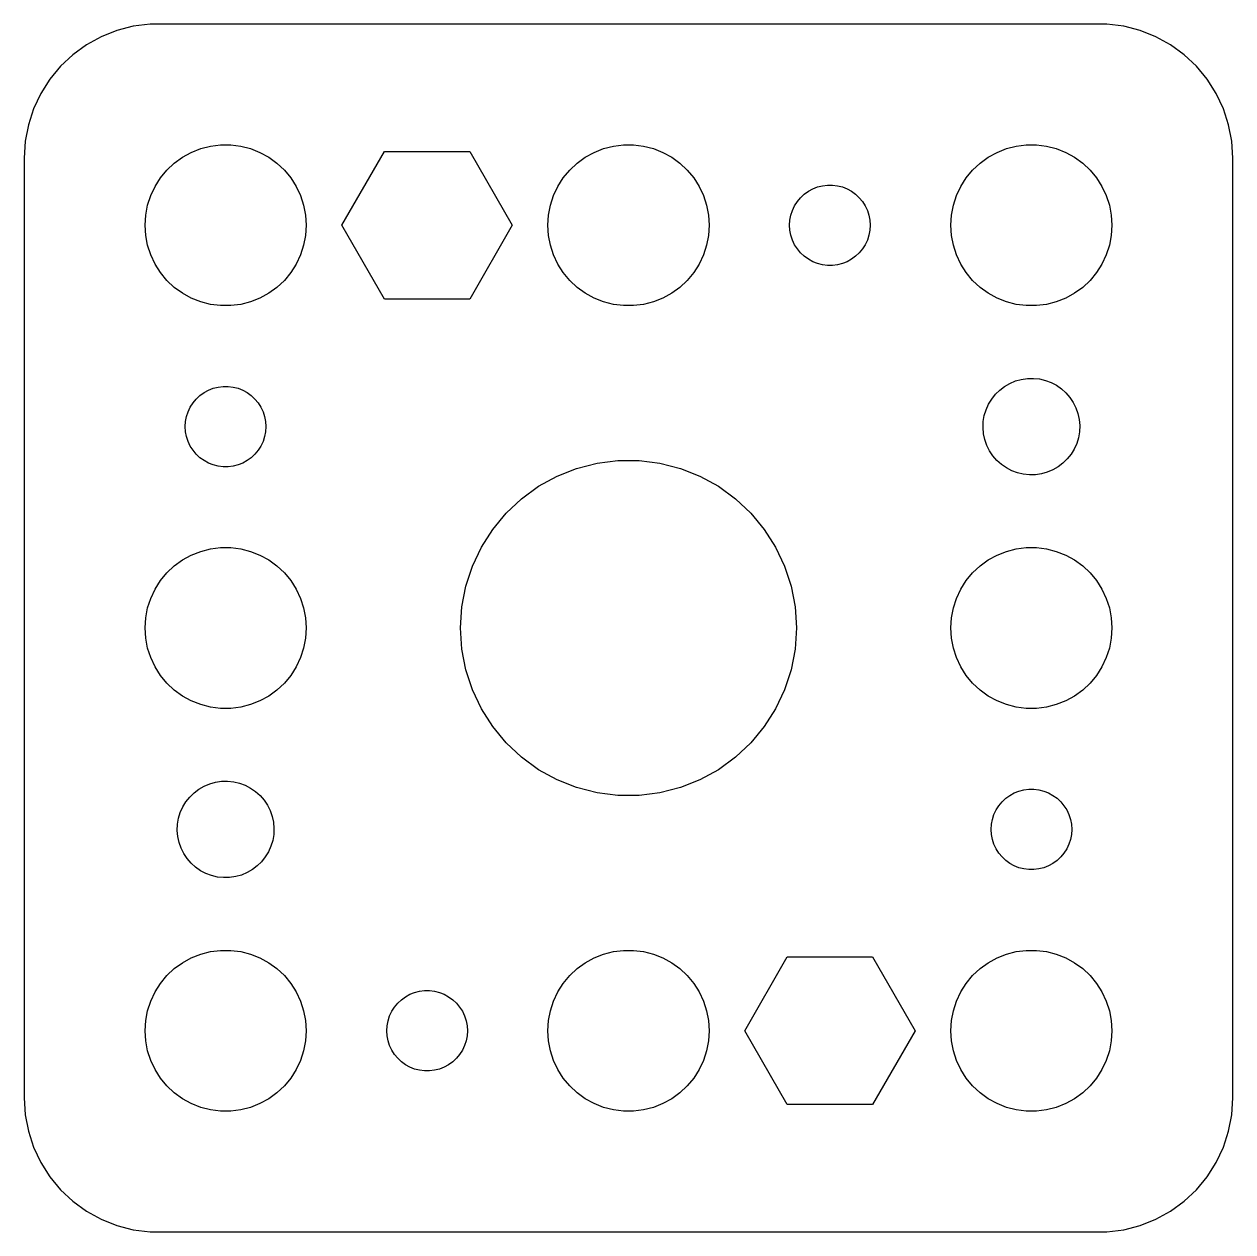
# Model space of a CAD drawing. Header units: metres. Extents: x -22 to 82, y 86 to 184.
# Drawn here: x -22.5 to 22.5, y 139.51 to 184.49 of the extents above; entities that cross this region are included whole.
import ezdxf

# ---------------------------------------------------------------- set-up
doc = ezdxf.new("R2010")
doc.units = ezdxf.units.M

msp = doc.modelspace()

# ---------------------------------------------------------------- linework, layer by layer
for p, q in [((-19.0451, 184.255), (-19.6289, 184.024)), ((-18.4369, 184.411), (-19.0451, 184.255)), ((-17.8139, 184.49), (-18.4369, 184.411)), ((17.8139, 184.49), (-17.8139, 184.49)), ((18.4369, 184.411), (17.8139, 184.49)), ((19.0451, 184.255), (18.4369, 184.411)), ((19.6289, 184.024), (19.0451, 184.255)), ((-20.1791, 183.722), (-20.6871, 183.353)), ((-19.6289, 184.024), (-20.1791, 183.722)), ((20.1791, 183.722), (19.6289, 184.024)), ((20.6871, 183.353), (20.1791, 183.722)), ((-20.6871, 183.353), (-21.1448, 182.923)), ((21.1448, 182.923), (20.6871, 183.353)), ((-21.1448, 182.923), (-21.5451, 182.439)), ((21.5451, 182.439), (21.1448, 182.923)), ((-21.5451, 182.439), (-21.8815, 181.909)), ((21.8815, 181.909), (21.5451, 182.439)), ((-21.8815, 181.909), (-22.1489, 181.341)), ((22.1489, 181.341), (21.8815, 181.909)), ((-22.1489, 181.341), (-22.3429, 180.743)), ((22.3429, 180.743), (22.1489, 181.341)), ((-22.3429, 180.743), (-22.4606, 180.127)), ((22.4606, 180.127), (22.3429, 180.743)), ((-22.4606, 180.127), (-22.5, 179.5)), ((22.5, 179.5), (22.4606, 180.127)), ((-16.6075, 179.533), (-16.2773, 179.714)), ((-16.2773, 179.714), (-15.927, 179.853)), ((-15.927, 179.853), (-15.5621, 179.947)), ((-15.5621, 179.947), (-15.1884, 179.994)), ((-15.1884, 179.994), (-14.8116, 179.994)), ((-14.8116, 179.994), (-14.4379, 179.947)), ((-14.4379, 179.947), (-14.0729, 179.853)), ((-14.0729, 179.853), (-13.7227, 179.714)), ((-13.7227, 179.714), (-13.3925, 179.533)), ((-10.6735, 177), (-9.08675, 179.748)), ((-9.08675, 179.748), (-5.91325, 179.748)), ((-5.91325, 179.748), (-4.32651, 177)), ((-1.60747, 179.533), (-1.27733, 179.714)), ((-1.27733, 179.714), (-0.92705, 179.853)), ((-0.92705, 179.853), (-0.56213, 179.947)), ((-0.56213, 179.947), (-0.18837, 179.994)), ((-0.18837, 179.994), (0.18837, 179.994)), ((0.18837, 179.994), (0.56213, 179.947)), ((0.56213, 179.947), (0.92705, 179.853)), ((0.92705, 179.853), (1.27733, 179.714)), ((1.27733, 179.714), (1.60747, 179.533)), ((13.3925, 179.533), (13.7227, 179.714)), ((13.7227, 179.714), (14.0729, 179.853)), ((14.0729, 179.853), (14.4379, 179.947)), ((14.4379, 179.947), (14.8116, 179.994)), ((14.8116, 179.994), (15.1884, 179.994)), ((15.1884, 179.994), (15.5621, 179.947)), ((15.5621, 179.947), (15.927, 179.853)), ((15.927, 179.853), (16.2773, 179.714)), ((16.2773, 179.714), (16.6075, 179.533)), ((-22.5, 179.5), (-22.5, 144.5)), ((-17.1869, 179.054), (-16.9123, 179.312)), ((-16.9123, 179.312), (-16.6075, 179.533)), ((-13.3925, 179.533), (-13.0877, 179.312)), ((-13.0877, 179.312), (-12.8131, 179.054)), ((-2.1869, 179.054), (-1.91226, 179.312)), ((-1.91226, 179.312), (-1.60747, 179.533)), ((1.60747, 179.533), (1.91226, 179.312)), ((1.91226, 179.312), (2.1869, 179.054)), ((12.8131, 179.054), (13.0877, 179.312)), ((13.0877, 179.312), (13.3925, 179.533)), ((16.6075, 179.533), (16.9123, 179.312)), ((16.9123, 179.312), (17.1869, 179.054)), ((22.5, 144.5), (22.5, 179.5)), ((-17.6289, 178.445), (-17.427, 178.763)), ((-17.427, 178.763), (-17.1869, 179.054)), ((-12.8131, 179.054), (-12.5729, 178.763)), ((-12.5729, 178.763), (-12.3711, 178.445)), ((-2.62891, 178.445), (-2.42705, 178.763)), ((-2.42705, 178.763), (-2.1869, 179.054)), ((2.1869, 179.054), (2.42705, 178.763)), ((2.42705, 178.763), (2.62891, 178.445)), ((12.3711, 178.445), (12.5729, 178.763)), ((12.5729, 178.763), (12.8131, 179.054)), ((17.1869, 179.054), (17.427, 178.763)), ((17.427, 178.763), (17.6289, 178.445)), ((-17.7893, 178.104), (-17.6289, 178.445)), ((-12.3711, 178.445), (-12.2107, 178.104)), ((-2.78932, 178.104), (-2.62891, 178.445)), ((2.62891, 178.445), (2.78932, 178.104)), ((6.54385, 178.156), (6.69626, 178.266)), ((6.69626, 178.266), (6.86133, 178.357)), ((6.86133, 178.357), (7.03647, 178.427)), ((7.03647, 178.427), (7.21892, 178.473)), ((7.21892, 178.473), (7.40581, 178.497)), ((7.40581, 178.497), (7.59418, 178.497)), ((7.59418, 178.497), (7.78107, 178.473)), ((7.78107, 178.473), (7.96352, 178.427)), ((7.96352, 178.427), (8.13866, 178.357)), ((8.13866, 178.357), (8.30373, 178.266)), ((8.30373, 178.266), (8.45613, 178.156)), ((12.2107, 178.104), (12.3711, 178.445)), ((17.6289, 178.445), (17.7893, 178.104)), ((-17.9057, 177.746), (-17.7893, 178.104)), ((-12.2107, 178.104), (-12.0942, 177.746)), ((-2.90575, 177.746), (-2.78932, 178.104)), ((2.78932, 178.104), (2.90575, 177.746)), ((6.18553, 177.723), (6.28647, 177.882)), ((6.28647, 177.882), (6.40654, 178.027)), ((6.40654, 178.027), (6.54385, 178.156)), ((8.45613, 178.156), (8.59344, 178.027)), ((8.59344, 178.027), (8.71352, 177.882)), ((8.71352, 177.882), (8.81445, 177.723)), ((12.0942, 177.746), (12.2107, 178.104)), ((17.7893, 178.104), (17.9057, 177.746)), ((-18, 177), (-17.9763, 177.376)), ((-17.9763, 177.376), (-17.9057, 177.746)), ((-12.0942, 177.746), (-12.0237, 177.376)), ((-12.0237, 177.376), (-12, 177)), ((-3, 177), (-2.97633, 177.376)), ((-2.97633, 177.376), (-2.90575, 177.746)), ((2.90575, 177.746), (2.97633, 177.376)), ((2.97633, 177.376), (3, 177)), ((6.01183, 177.188), (6.04712, 177.373)), ((6.04712, 177.373), (6.10533, 177.552)), ((6.10533, 177.552), (6.18553, 177.723)), ((8.81445, 177.723), (8.89465, 177.552)), ((8.89465, 177.552), (8.95287, 177.373)), ((8.95287, 177.373), (8.98816, 177.188)), ((12, 177), (12.0237, 177.376)), ((12.0237, 177.376), (12.0942, 177.746)), ((17.9057, 177.746), (17.9763, 177.376)), ((17.9763, 177.376), (18, 177)), ((-17.9763, 176.624), (-18, 177)), ((-12, 177), (-12.0237, 176.624)), ((-9.08675, 174.252), (-10.6735, 177)), ((-4.32651, 177), (-5.91325, 174.252)), ((-2.97633, 176.624), (-3, 177)), ((3, 177), (2.97633, 176.624)), ((6, 177), (6.01183, 177.188)), ((6.01183, 176.812), (6, 177)), ((8.98816, 177.188), (9, 177)), ((9, 177), (8.98816, 176.812)), ((12.0237, 176.624), (12, 177)), ((18, 177), (17.9763, 176.624)), ((-17.9057, 176.254), (-17.9763, 176.624)), ((-12.0237, 176.624), (-12.0942, 176.254)), ((-2.90575, 176.254), (-2.97633, 176.624)), ((2.97633, 176.624), (2.90575, 176.254)), ((6.04712, 176.627), (6.01183, 176.812)), ((6.10533, 176.448), (6.04712, 176.627)), ((6.18553, 176.277), (6.10533, 176.448)), ((8.89465, 176.448), (8.81445, 176.277)), ((8.95287, 176.627), (8.89465, 176.448)), ((8.98816, 176.812), (8.95287, 176.627)), ((12.0942, 176.254), (12.0237, 176.624)), ((17.9763, 176.624), (17.9057, 176.254)), ((-17.7893, 175.896), (-17.9057, 176.254)), ((-12.0942, 176.254), (-12.2107, 175.896)), ((-2.78932, 175.896), (-2.90575, 176.254)), ((2.90575, 176.254), (2.78932, 175.896)), ((6.28647, 176.118), (6.18553, 176.277)), ((6.40654, 175.973), (6.28647, 176.118)), ((6.54385, 175.844), (6.40654, 175.973)), ((8.59344, 175.973), (8.45613, 175.844)), ((8.71352, 176.118), (8.59344, 175.973)), ((8.81445, 176.277), (8.71352, 176.118)), ((12.2107, 175.896), (12.0942, 176.254)), ((17.9057, 176.254), (17.7893, 175.896)), ((-17.6289, 175.555), (-17.7893, 175.896)), ((-17.427, 175.237), (-17.6289, 175.555)), ((-12.3711, 175.555), (-12.5729, 175.237)), ((-12.2107, 175.896), (-12.3711, 175.555)), ((-2.62891, 175.555), (-2.78932, 175.896)), ((-2.42705, 175.237), (-2.62891, 175.555)), ((2.62891, 175.555), (2.42705, 175.237)), ((2.78932, 175.896), (2.62891, 175.555)), ((6.69626, 175.734), (6.54385, 175.844)), ((6.86133, 175.643), (6.69626, 175.734)), ((7.03647, 175.573), (6.86133, 175.643)), ((7.21892, 175.527), (7.03647, 175.573)), ((7.40581, 175.503), (7.21892, 175.527)), ((7.59418, 175.503), (7.40581, 175.503)), ((7.78107, 175.527), (7.59418, 175.503)), ((7.96352, 175.573), (7.78107, 175.527)), ((8.13866, 175.643), (7.96352, 175.573)), ((8.30373, 175.734), (8.13866, 175.643)), ((8.45613, 175.844), (8.30373, 175.734)), ((12.3711, 175.555), (12.2107, 175.896)), ((12.5729, 175.237), (12.3711, 175.555)), ((17.6289, 175.555), (17.427, 175.237)), ((17.7893, 175.896), (17.6289, 175.555)), ((-17.1869, 174.946), (-17.427, 175.237)), ((-12.5729, 175.237), (-12.8131, 174.946)), ((-2.1869, 174.946), (-2.42705, 175.237)), ((2.42705, 175.237), (2.1869, 174.946)), ((12.8131, 174.946), (12.5729, 175.237)), ((17.427, 175.237), (17.1869, 174.946)), ((-16.9123, 174.688), (-17.1869, 174.946)), ((-16.6075, 174.467), (-16.9123, 174.688)), ((-13.0877, 174.688), (-13.3925, 174.467)), ((-12.8131, 174.946), (-13.0877, 174.688)), ((-1.91226, 174.688), (-2.1869, 174.946)), ((-1.60747, 174.467), (-1.91226, 174.688)), ((1.91226, 174.688), (1.60747, 174.467)), ((2.1869, 174.946), (1.91226, 174.688)), ((13.0877, 174.688), (12.8131, 174.946)), ((13.3925, 174.467), (13.0877, 174.688)), ((16.9123, 174.688), (16.6075, 174.467)), ((17.1869, 174.946), (16.9123, 174.688)), ((-16.2773, 174.286), (-16.6075, 174.467)), ((-15.927, 174.147), (-16.2773, 174.286)), ((-13.7227, 174.286), (-14.0729, 174.147)), ((-13.3925, 174.467), (-13.7227, 174.286)), ((-5.91325, 174.252), (-9.08675, 174.252)), ((-1.27733, 174.286), (-1.60747, 174.467)), ((-0.92705, 174.147), (-1.27733, 174.286)), ((1.27733, 174.286), (0.92705, 174.147)), ((1.60747, 174.467), (1.27733, 174.286)), ((13.7227, 174.286), (13.3925, 174.467)), ((14.0729, 174.147), (13.7227, 174.286)), ((16.2773, 174.286), (15.927, 174.147)), ((16.6075, 174.467), (16.2773, 174.286)), ((-15.5621, 174.053), (-15.927, 174.147)), ((-15.1884, 174.006), (-15.5621, 174.053)), ((-14.8116, 174.006), (-15.1884, 174.006)), ((-14.4379, 174.053), (-14.8116, 174.006)), ((-14.0729, 174.147), (-14.4379, 174.053)), ((-0.56213, 174.053), (-0.92705, 174.147)), ((-0.18837, 174.006), (-0.56213, 174.053)), ((0.18837, 174.006), (-0.18837, 174.006)), ((0.56213, 174.053), (0.18837, 174.006)), ((0.92705, 174.147), (0.56213, 174.053)), ((14.4379, 174.053), (14.0729, 174.147)), ((14.8116, 174.006), (14.4379, 174.053)), ((15.1884, 174.006), (14.8116, 174.006)), ((15.5621, 174.053), (15.1884, 174.006)), ((15.927, 174.147), (15.5621, 174.053)), ((14.0039, 170.999), (14.1996, 171.112)), ((14.1996, 171.112), (14.408, 171.2)), ((14.408, 171.2), (14.6257, 171.261)), ((14.6257, 171.261), (14.8494, 171.294)), ((14.8494, 171.294), (15.0754, 171.298)), ((15.0754, 171.298), (15.3002, 171.275)), ((15.3002, 171.275), (15.5202, 171.223)), ((15.5202, 171.223), (15.7321, 171.144)), ((15.7321, 171.144), (15.9324, 171.04)), ((15.9324, 171.04), (16.1181, 170.911)), ((-16.0934, 170.527), (-15.9561, 170.656)), ((-15.9561, 170.656), (-15.8037, 170.766)), ((-15.8037, 170.766), (-15.6387, 170.857)), ((-15.6387, 170.857), (-15.4635, 170.927)), ((-15.4635, 170.927), (-15.2811, 170.973)), ((-15.2811, 170.973), (-15.0942, 170.997)), ((-15.0942, 170.997), (-14.9058, 170.997)), ((-14.9058, 170.997), (-14.7189, 170.973)), ((-14.7189, 170.973), (-14.5365, 170.927)), ((-14.5365, 170.927), (-14.3613, 170.857)), ((-14.3613, 170.857), (-14.1963, 170.766)), ((-14.1963, 170.766), (-14.0439, 170.656)), ((-14.0439, 170.656), (-13.9065, 170.527)), ((13.5219, 170.527), (13.6623, 170.704)), ((13.6623, 170.704), (13.8238, 170.863)), ((13.8238, 170.863), (14.0039, 170.999)), ((16.1181, 170.911), (16.286, 170.759)), ((16.286, 170.759), (16.4337, 170.588)), ((16.4337, 170.588), (16.5588, 170.4)), ((-16.3947, 170.052), (-16.3145, 170.223)), ((-16.3145, 170.223), (-16.2135, 170.382)), ((-16.2135, 170.382), (-16.0934, 170.527)), ((-13.9065, 170.527), (-13.7865, 170.382)), ((-13.7865, 170.382), (-13.6855, 170.223)), ((-13.6855, 170.223), (-13.6053, 170.052)), ((13.2476, 169.911), (13.3129, 170.127)), ((13.3129, 170.127), (13.4048, 170.334)), ((13.4048, 170.334), (13.5219, 170.527)), ((16.5588, 170.4), (16.6593, 170.198)), ((16.6593, 170.198), (16.7337, 169.984)), ((-16.5, 169.5), (-16.4882, 169.688)), ((-16.4882, 169.688), (-16.4529, 169.873)), ((-16.4529, 169.873), (-16.3947, 170.052)), ((-13.6053, 170.052), (-13.5471, 169.873)), ((-13.5471, 169.873), (-13.5118, 169.688)), ((-13.5118, 169.688), (-13.5, 169.5)), ((13.2004, 169.462), (13.2099, 169.688)), ((13.2099, 169.688), (13.2476, 169.911)), ((16.7337, 169.984), (16.7807, 169.763)), ((16.7807, 169.763), (16.7996, 169.538)), ((-16.4882, 169.312), (-16.5, 169.5)), ((-16.4529, 169.127), (-16.4882, 169.312)), ((-13.5118, 169.312), (-13.5471, 169.127)), ((-13.5, 169.5), (-13.5118, 169.312)), ((13.2193, 169.237), (13.2004, 169.462)), ((13.2663, 169.016), (13.2193, 169.237)), ((16.7901, 169.312), (16.7524, 169.089)), ((16.7996, 169.538), (16.7901, 169.312)), ((-16.3947, 168.948), (-16.4529, 169.127)), ((-16.3145, 168.777), (-16.3947, 168.948)), ((-16.2135, 168.618), (-16.3145, 168.777)), ((-13.6855, 168.777), (-13.7865, 168.618)), ((-13.6053, 168.948), (-13.6855, 168.777)), ((-13.5471, 169.127), (-13.6053, 168.948)), ((13.3406, 168.802), (13.2663, 169.016)), ((13.4411, 168.6), (13.3406, 168.802)), ((16.6871, 168.873), (16.5952, 168.666)), ((16.7524, 169.089), (16.6871, 168.873)), ((-16.0934, 168.473), (-16.2135, 168.618)), ((-15.9561, 168.344), (-16.0934, 168.473)), ((-15.8037, 168.234), (-15.9561, 168.344)), ((-14.0439, 168.344), (-14.1963, 168.234)), ((-13.9065, 168.473), (-14.0439, 168.344)), ((-13.7865, 168.618), (-13.9065, 168.473)), ((13.5662, 168.412), (13.4411, 168.6)), ((13.7139, 168.241), (13.5662, 168.412)), ((16.4781, 168.473), (16.3376, 168.296)), ((16.5952, 168.666), (16.4781, 168.473)), ((-15.6387, 168.143), (-15.8037, 168.234)), ((-15.4635, 168.073), (-15.6387, 168.143)), ((-15.2811, 168.027), (-15.4635, 168.073)), ((-15.0942, 168.003), (-15.2811, 168.027)), ((-14.9058, 168.003), (-15.0942, 168.003)), ((-14.7189, 168.027), (-14.9058, 168.003)), ((-14.5365, 168.073), (-14.7189, 168.027)), ((-14.3613, 168.143), (-14.5365, 168.073)), ((-14.1963, 168.234), (-14.3613, 168.143)), ((-2.66112, 167.655), (-1.93135, 167.944)), ((-1.93135, 167.944), (-1.17113, 168.139)), ((-1.17113, 168.139), (-0.39243, 168.238)), ((-0.39243, 168.238), (0.39243, 168.238)), ((0.39243, 168.238), (1.17113, 168.139)), ((1.17113, 168.139), (1.93135, 167.944)), ((1.93135, 167.944), (2.66112, 167.655)), ((13.8819, 168.089), (13.7139, 168.241)), ((14.0676, 167.96), (13.8819, 168.089)), ((14.2679, 167.856), (14.0676, 167.96)), ((14.4797, 167.777), (14.2679, 167.856)), ((15.8003, 167.888), (15.5919, 167.8)), ((15.9961, 168.001), (15.8003, 167.888)), ((16.1761, 168.137), (15.9961, 168.001)), ((16.3376, 168.296), (16.1761, 168.137)), ((-3.34891, 167.277), (-2.66112, 167.655)), ((2.66112, 167.655), (3.34891, 167.277)), ((14.6998, 167.725), (14.4797, 167.777)), ((14.9246, 167.702), (14.6998, 167.725)), ((15.1506, 167.706), (14.9246, 167.702)), ((15.3742, 167.739), (15.1506, 167.706)), ((15.5919, 167.8), (15.3742, 167.739)), ((-3.98389, 166.816), (-3.34891, 167.277)), ((3.34891, 167.277), (3.98389, 166.816)), ((-4.55605, 166.278), (-3.98389, 166.816)), ((3.98389, 166.816), (4.55605, 166.278)), ((-5.05635, 165.674), (-4.55605, 166.278)), ((4.55605, 166.278), (5.05635, 165.674)), ((-5.47691, 165.011), (-5.05635, 165.674)), ((5.05635, 165.674), (5.47691, 165.011)), ((-16.6075, 164.533), (-16.2773, 164.714)), ((-16.2773, 164.714), (-15.927, 164.853)), ((-15.927, 164.853), (-15.5621, 164.947)), ((-15.5621, 164.947), (-15.1884, 164.994)), ((-15.1884, 164.994), (-14.8116, 164.994)), ((-14.8116, 164.994), (-14.4379, 164.947)), ((-14.4379, 164.947), (-14.0729, 164.853)), ((-14.0729, 164.853), (-13.7227, 164.714)), ((-13.7227, 164.714), (-13.3925, 164.533)), ((-5.8111, 164.301), (-5.47691, 165.011)), ((5.47691, 165.011), (5.8111, 164.301)), ((13.3925, 164.533), (13.7227, 164.714)), ((13.7227, 164.714), (14.0729, 164.853)), ((14.0729, 164.853), (14.4379, 164.947)), ((14.4379, 164.947), (14.8116, 164.994)), ((14.8116, 164.994), (15.1884, 164.994)), ((15.1884, 164.994), (15.5621, 164.947)), ((15.5621, 164.947), (15.927, 164.853)), ((15.927, 164.853), (16.2773, 164.714)), ((16.2773, 164.714), (16.6075, 164.533)), ((-17.1869, 164.054), (-16.9123, 164.312)), ((-16.9123, 164.312), (-16.6075, 164.533)), ((-13.3925, 164.533), (-13.0877, 164.312)), ((-13.0877, 164.312), (-12.8131, 164.054)), ((-6.05363, 163.554), (-5.8111, 164.301)), ((5.8111, 164.301), (6.05363, 163.554)), ((12.8131, 164.054), (13.0877, 164.312)), ((13.0877, 164.312), (13.3925, 164.533)), ((16.6075, 164.533), (16.9123, 164.312)), ((16.9123, 164.312), (17.1869, 164.054)), ((-17.427, 163.763), (-17.1869, 164.054)), ((-12.8131, 164.054), (-12.5729, 163.763)), ((12.5729, 163.763), (12.8131, 164.054)), ((17.1869, 164.054), (17.427, 163.763)), ((-17.7893, 163.104), (-17.6289, 163.445)), ((-17.6289, 163.445), (-17.427, 163.763)), ((-12.5729, 163.763), (-12.3711, 163.445)), ((-12.3711, 163.445), (-12.2107, 163.104)), ((-6.20071, 162.783), (-6.05363, 163.554)), ((6.05363, 163.554), (6.20071, 162.783)), ((12.2107, 163.104), (12.3711, 163.445)), ((12.3711, 163.445), (12.5729, 163.763)), ((17.427, 163.763), (17.6289, 163.445)), ((17.6289, 163.445), (17.7893, 163.104)), ((-17.9057, 162.746), (-17.7893, 163.104)), ((-12.2107, 163.104), (-12.0942, 162.746)), ((12.0942, 162.746), (12.2107, 163.104)), ((17.7893, 163.104), (17.9057, 162.746)), ((-17.9763, 162.376), (-17.9057, 162.746)), ((-12.0942, 162.746), (-12.0237, 162.376)), ((-6.25, 162), (-6.20071, 162.783)), ((6.20071, 162.783), (6.25, 162)), ((12.0237, 162.376), (12.0942, 162.746)), ((17.9057, 162.746), (17.9763, 162.376)), ((-18, 162), (-17.9763, 162.376)), ((-17.9763, 161.624), (-18, 162)), ((-12.0237, 162.376), (-12, 162)), ((-12, 162), (-12.0237, 161.624)), ((-6.20071, 161.217), (-6.25, 162)), ((6.25, 162), (6.20071, 161.217)), ((12, 162), (12.0237, 162.376)), ((12.0237, 161.624), (12, 162)), ((17.9763, 162.376), (18, 162)), ((18, 162), (17.9763, 161.624)), ((-17.9057, 161.254), (-17.9763, 161.624)), ((-12.0237, 161.624), (-12.0942, 161.254)), ((12.0942, 161.254), (12.0237, 161.624)), ((17.9763, 161.624), (17.9057, 161.254)), ((-17.7893, 160.896), (-17.9057, 161.254)), ((-12.0942, 161.254), (-12.2107, 160.896)), ((-6.05363, 160.446), (-6.20071, 161.217)), ((6.20071, 161.217), (6.05363, 160.446)), ((12.2107, 160.896), (12.0942, 161.254)), ((17.9057, 161.254), (17.7893, 160.896)), ((-17.6289, 160.555), (-17.7893, 160.896)), ((-12.2107, 160.896), (-12.3711, 160.555)), ((12.3711, 160.555), (12.2107, 160.896)), ((17.7893, 160.896), (17.6289, 160.555)), ((-17.427, 160.237), (-17.6289, 160.555)), ((-17.1869, 159.946), (-17.427, 160.237)), ((-12.5729, 160.237), (-12.8131, 159.946)), ((-12.3711, 160.555), (-12.5729, 160.237)), ((-5.8111, 159.699), (-6.05363, 160.446)), ((6.05363, 160.446), (5.8111, 159.699)), ((12.5729, 160.237), (12.3711, 160.555)), ((12.8131, 159.946), (12.5729, 160.237)), ((17.427, 160.237), (17.1869, 159.946)), ((17.6289, 160.555), (17.427, 160.237)), ((-16.9123, 159.688), (-17.1869, 159.946)), ((-12.8131, 159.946), (-13.0877, 159.688)), ((13.0877, 159.688), (12.8131, 159.946)), ((17.1869, 159.946), (16.9123, 159.688)), ((-16.6075, 159.467), (-16.9123, 159.688)), ((-16.2773, 159.286), (-16.6075, 159.467)), ((-13.3925, 159.467), (-13.7227, 159.286)), ((-13.0877, 159.688), (-13.3925, 159.467)), ((-5.47691, 158.989), (-5.8111, 159.699)), ((5.8111, 159.699), (5.47691, 158.989)), ((13.3925, 159.467), (13.0877, 159.688)), ((13.7227, 159.286), (13.3925, 159.467)), ((16.6075, 159.467), (16.2773, 159.286)), ((16.9123, 159.688), (16.6075, 159.467)), ((-15.927, 159.147), (-16.2773, 159.286)), ((-15.5621, 159.053), (-15.927, 159.147)), ((-15.1884, 159.006), (-15.5621, 159.053)), ((-14.8116, 159.006), (-15.1884, 159.006)), ((-14.4379, 159.053), (-14.8116, 159.006)), ((-14.0729, 159.147), (-14.4379, 159.053)), ((-13.7227, 159.286), (-14.0729, 159.147)), ((-5.05635, 158.326), (-5.47691, 158.989)), ((5.47691, 158.989), (5.05635, 158.326)), ((14.0729, 159.147), (13.7227, 159.286)), ((14.4379, 159.053), (14.0729, 159.147)), ((14.8116, 159.006), (14.4379, 159.053)), ((15.1884, 159.006), (14.8116, 159.006)), ((15.5621, 159.053), (15.1884, 159.006)), ((15.927, 159.147), (15.5621, 159.053)), ((16.2773, 159.286), (15.927, 159.147)), ((-4.55605, 157.722), (-5.05635, 158.326)), ((5.05635, 158.326), (4.55605, 157.722)), ((-3.98389, 157.184), (-4.55605, 157.722)), ((4.55605, 157.722), (3.98389, 157.184)), ((-3.34891, 156.723), (-3.98389, 157.184)), ((3.98389, 157.184), (3.34891, 156.723)), ((-2.66112, 156.345), (-3.34891, 156.723)), ((3.34891, 156.723), (2.66112, 156.345)), ((-15.8003, 156.112), (-15.5919, 156.2)), ((-15.5919, 156.2), (-15.3742, 156.261)), ((-15.3742, 156.261), (-15.1506, 156.294)), ((-15.1506, 156.294), (-14.9246, 156.298)), ((-14.9246, 156.298), (-14.6998, 156.275)), ((-14.6998, 156.275), (-14.4797, 156.223)), ((-14.4797, 156.223), (-14.2679, 156.144)), ((-1.93135, 156.056), (-2.66112, 156.345)), ((2.66112, 156.345), (1.93135, 156.056)), ((-16.4781, 155.527), (-16.3376, 155.704)), ((-16.3376, 155.704), (-16.1761, 155.863)), ((-16.1761, 155.863), (-15.9961, 155.999)), ((-15.9961, 155.999), (-15.8003, 156.112)), ((-14.2679, 156.144), (-14.0676, 156.04)), ((-14.0676, 156.04), (-13.8819, 155.911)), ((-13.8819, 155.911), (-13.7139, 155.759)), ((-13.7139, 155.759), (-13.5662, 155.588)), ((-1.17113, 155.861), (-1.93135, 156.056)), ((-0.39243, 155.762), (-1.17113, 155.861)), ((0.39243, 155.762), (-0.39243, 155.762)), ((1.17113, 155.861), (0.39243, 155.762)), ((1.93135, 156.056), (1.17113, 155.861)), ((14.0439, 155.656), (14.1963, 155.766)), ((14.1963, 155.766), (14.3613, 155.857)), ((14.3613, 155.857), (14.5365, 155.927)), ((14.5365, 155.927), (14.7189, 155.973)), ((14.7189, 155.973), (14.9058, 155.997)), ((14.9058, 155.997), (15.0942, 155.997)), ((15.0942, 155.997), (15.2811, 155.973)), ((15.2811, 155.973), (15.4635, 155.927)), ((15.4635, 155.927), (15.6387, 155.857)), ((15.6387, 155.857), (15.8037, 155.766)), ((15.8037, 155.766), (15.9561, 155.656)), ((-16.6871, 155.127), (-16.5952, 155.334)), ((-16.5952, 155.334), (-16.4781, 155.527)), ((-13.5662, 155.588), (-13.4411, 155.4)), ((-13.4411, 155.4), (-13.3406, 155.198)), ((13.6855, 155.223), (13.7865, 155.382)), ((13.7865, 155.382), (13.9065, 155.527)), ((13.9065, 155.527), (14.0439, 155.656)), ((15.9561, 155.656), (16.0934, 155.527)), ((16.0934, 155.527), (16.2135, 155.382)), ((16.2135, 155.382), (16.3145, 155.223)), ((-16.7901, 154.688), (-16.7524, 154.911)), ((-16.7524, 154.911), (-16.6871, 155.127)), ((-13.3406, 155.198), (-13.2663, 154.984)), ((-13.2663, 154.984), (-13.2193, 154.763)), ((13.5118, 154.688), (13.5471, 154.873)), ((13.5471, 154.873), (13.6053, 155.052)), ((13.6053, 155.052), (13.6855, 155.223)), ((16.3145, 155.223), (16.3947, 155.052)), ((16.3947, 155.052), (16.4529, 154.873)), ((16.4529, 154.873), (16.4882, 154.688)), ((-16.7996, 154.462), (-16.7901, 154.688)), ((-16.7807, 154.237), (-16.7996, 154.462)), ((-13.2193, 154.763), (-13.2004, 154.538)), ((-13.2004, 154.538), (-13.2099, 154.312)), ((13.5, 154.5), (13.5118, 154.688)), ((13.5118, 154.312), (13.5, 154.5)), ((16.4882, 154.688), (16.5, 154.5)), ((16.5, 154.5), (16.4882, 154.312)), ((-16.7337, 154.016), (-16.7807, 154.237)), ((-16.6593, 153.802), (-16.7337, 154.016)), ((-13.2476, 154.089), (-13.3129, 153.873)), ((-13.2099, 154.312), (-13.2476, 154.089)), ((13.5471, 154.127), (13.5118, 154.312)), ((13.6053, 153.948), (13.5471, 154.127)), ((13.6855, 153.777), (13.6053, 153.948)), ((16.3947, 153.948), (16.3145, 153.777)), ((16.4529, 154.127), (16.3947, 153.948)), ((16.4882, 154.312), (16.4529, 154.127)), ((-16.5588, 153.6), (-16.6593, 153.802)), ((-16.4337, 153.412), (-16.5588, 153.6)), ((-13.5219, 153.473), (-13.6623, 153.296)), ((-13.4048, 153.666), (-13.5219, 153.473)), ((-13.3129, 153.873), (-13.4048, 153.666)), ((13.7865, 153.618), (13.6855, 153.777)), ((13.9065, 153.473), (13.7865, 153.618)), ((14.0439, 153.344), (13.9065, 153.473)), ((16.0934, 153.473), (15.9561, 153.344)), ((16.2135, 153.618), (16.0934, 153.473)), ((16.3145, 153.777), (16.2135, 153.618)), ((-16.286, 153.241), (-16.4337, 153.412)), ((-16.1181, 153.089), (-16.286, 153.241)), ((-15.9324, 152.96), (-16.1181, 153.089)), ((-14.0039, 153.001), (-14.1996, 152.888)), ((-13.8238, 153.137), (-14.0039, 153.001)), ((-13.6623, 153.296), (-13.8238, 153.137)), ((14.1963, 153.234), (14.0439, 153.344)), ((14.3613, 153.143), (14.1963, 153.234)), ((14.5365, 153.073), (14.3613, 153.143)), ((14.7189, 153.027), (14.5365, 153.073)), ((14.9058, 153.003), (14.7189, 153.027)), ((15.0942, 153.003), (14.9058, 153.003)), ((15.2811, 153.027), (15.0942, 153.003)), ((15.4635, 153.073), (15.2811, 153.027)), ((15.6387, 153.143), (15.4635, 153.073)), ((15.8037, 153.234), (15.6387, 153.143)), ((15.9561, 153.344), (15.8037, 153.234)), ((-15.7321, 152.856), (-15.9324, 152.96)), ((-15.5202, 152.777), (-15.7321, 152.856)), ((-15.3002, 152.725), (-15.5202, 152.777)), ((-15.0754, 152.702), (-15.3002, 152.725)), ((-14.8494, 152.706), (-15.0754, 152.702)), ((-14.6257, 152.739), (-14.8494, 152.706)), ((-14.408, 152.8), (-14.6257, 152.739)), ((-14.1996, 152.888), (-14.408, 152.8)), ((-16.2773, 149.714), (-15.927, 149.853)), ((-15.927, 149.853), (-15.5621, 149.947)), ((-15.5621, 149.947), (-15.1884, 149.994)), ((-15.1884, 149.994), (-14.8116, 149.994)), ((-14.8116, 149.994), (-14.4379, 149.947)), ((-14.4379, 149.947), (-14.0729, 149.853)), ((-14.0729, 149.853), (-13.7227, 149.714)), ((-1.27733, 149.714), (-0.92705, 149.853)), ((-0.92705, 149.853), (-0.56213, 149.947)), ((-0.56213, 149.947), (-0.18837, 149.994)), ((-0.18837, 149.994), (0.18837, 149.994)), ((0.18837, 149.994), (0.56213, 149.947)), ((0.56213, 149.947), (0.92705, 149.853)), ((0.92705, 149.853), (1.27733, 149.714)), ((13.7227, 149.714), (14.0729, 149.853)), ((14.0729, 149.853), (14.4379, 149.947)), ((14.4379, 149.947), (14.8116, 149.994)), ((14.8116, 149.994), (15.1884, 149.994)), ((15.1884, 149.994), (15.5621, 149.947)), ((15.5621, 149.947), (15.927, 149.853)), ((15.927, 149.853), (16.2773, 149.714)), ((-16.9123, 149.312), (-16.6075, 149.533)), ((-16.6075, 149.533), (-16.2773, 149.714)), ((-13.7227, 149.714), (-13.3925, 149.533)), ((-13.3925, 149.533), (-13.0877, 149.312)), ((-1.91226, 149.312), (-1.60747, 149.533)), ((-1.60747, 149.533), (-1.27733, 149.714)), ((1.27733, 149.714), (1.60747, 149.533)), ((1.60747, 149.533), (1.91226, 149.312)), ((4.32651, 147), (5.91325, 149.748)), ((5.91325, 149.748), (9.08675, 149.748)), ((9.08675, 149.748), (10.6735, 147)), ((13.0877, 149.312), (13.3925, 149.533)), ((13.3925, 149.533), (13.7227, 149.714)), ((16.2773, 149.714), (16.6075, 149.533)), ((16.6075, 149.533), (16.9123, 149.312)), ((-17.427, 148.763), (-17.1869, 149.054)), ((-17.1869, 149.054), (-16.9123, 149.312)), ((-13.0877, 149.312), (-12.8131, 149.054)), ((-12.8131, 149.054), (-12.5729, 148.763)), ((-2.42705, 148.763), (-2.1869, 149.054)), ((-2.1869, 149.054), (-1.91226, 149.312)), ((1.91226, 149.312), (2.1869, 149.054)), ((2.1869, 149.054), (2.42705, 148.763)), ((12.5729, 148.763), (12.8131, 149.054)), ((12.8131, 149.054), (13.0877, 149.312)), ((16.9123, 149.312), (17.1869, 149.054)), ((17.1869, 149.054), (17.427, 148.763)), ((-17.6289, 148.445), (-17.427, 148.763)), ((-12.5729, 148.763), (-12.3711, 148.445)), ((-2.62891, 148.445), (-2.42705, 148.763)), ((2.42705, 148.763), (2.62891, 148.445)), ((12.3711, 148.445), (12.5729, 148.763)), ((17.427, 148.763), (17.6289, 148.445)), ((-17.9057, 147.746), (-17.7893, 148.104)), ((-17.7893, 148.104), (-17.6289, 148.445)), ((-12.3711, 148.445), (-12.2107, 148.104)), ((-12.2107, 148.104), (-12.0942, 147.746)), ((-8.59344, 148.027), (-8.45613, 148.156)), ((-8.45613, 148.156), (-8.30373, 148.266)), ((-8.30373, 148.266), (-8.13866, 148.357)), ((-8.13866, 148.357), (-7.96352, 148.427)), ((-7.96352, 148.427), (-7.78107, 148.473)), ((-7.78107, 148.473), (-7.59418, 148.497)), ((-7.59418, 148.497), (-7.40581, 148.497)), ((-7.40581, 148.497), (-7.21892, 148.473)), ((-7.21892, 148.473), (-7.03647, 148.427)), ((-7.03647, 148.427), (-6.86133, 148.357)), ((-6.86133, 148.357), (-6.69626, 148.266)), ((-6.69626, 148.266), (-6.54385, 148.156)), ((-6.54385, 148.156), (-6.40654, 148.027)), ((-2.90575, 147.746), (-2.78932, 148.104)), ((-2.78932, 148.104), (-2.62891, 148.445)), ((2.62891, 148.445), (2.78932, 148.104)), ((2.78932, 148.104), (2.90575, 147.746)), ((12.0942, 147.746), (12.2107, 148.104)), ((12.2107, 148.104), (12.3711, 148.445)), ((17.6289, 148.445), (17.7893, 148.104)), ((17.7893, 148.104), (17.9057, 147.746)), ((-17.9763, 147.376), (-17.9057, 147.746)), ((-12.0942, 147.746), (-12.0237, 147.376)), ((-8.89465, 147.552), (-8.81445, 147.723)), ((-8.81445, 147.723), (-8.71352, 147.882)), ((-8.71352, 147.882), (-8.59344, 148.027)), ((-6.40654, 148.027), (-6.28647, 147.882)), ((-6.28647, 147.882), (-6.18553, 147.723)), ((-6.18553, 147.723), (-6.10533, 147.552)), ((-2.97633, 147.376), (-2.90575, 147.746)), ((2.90575, 147.746), (2.97633, 147.376)), ((12.0237, 147.376), (12.0942, 147.746)), ((17.9057, 147.746), (17.9763, 147.376)), ((-18, 147), (-17.9763, 147.376)), ((-12.0237, 147.376), (-12, 147)), ((-9, 147), (-8.98816, 147.188)), ((-8.98816, 147.188), (-8.95287, 147.373)), ((-8.95287, 147.373), (-8.89465, 147.552)), ((-6.10533, 147.552), (-6.04712, 147.373)), ((-6.04712, 147.373), (-6.01183, 147.188)), ((-6.01183, 147.188), (-6, 147)), ((-3, 147), (-2.97633, 147.376)), ((2.97633, 147.376), (3, 147)), ((12, 147), (12.0237, 147.376)), ((17.9763, 147.376), (18, 147)), ((-17.9763, 146.624), (-18, 147)), ((-12, 147), (-12.0237, 146.624)), ((-8.98816, 146.812), (-9, 147)), ((-8.95287, 146.627), (-8.98816, 146.812)), ((-6.01183, 146.812), (-6.04712, 146.627)), ((-6, 147), (-6.01183, 146.812)), ((-2.97633, 146.624), (-3, 147)), ((3, 147), (2.97633, 146.624)), ((5.91325, 144.252), (4.32651, 147)), ((10.6735, 147), (9.08675, 144.252)), ((12.0237, 146.624), (12, 147)), ((18, 147), (17.9763, 146.624)), ((-17.9057, 146.254), (-17.9763, 146.624)), ((-17.7893, 145.896), (-17.9057, 146.254)), ((-12.0942, 146.254), (-12.2107, 145.896)), ((-12.0237, 146.624), (-12.0942, 146.254)), ((-8.89465, 146.448), (-8.95287, 146.627)), ((-8.81445, 146.277), (-8.89465, 146.448)), ((-8.71352, 146.118), (-8.81445, 146.277)), ((-6.18553, 146.277), (-6.28647, 146.118)), ((-6.10533, 146.448), (-6.18553, 146.277)), ((-6.04712, 146.627), (-6.10533, 146.448)), ((-2.90575, 146.254), (-2.97633, 146.624)), ((-2.78932, 145.896), (-2.90575, 146.254)), ((2.90575, 146.254), (2.78932, 145.896)), ((2.97633, 146.624), (2.90575, 146.254)), ((12.0942, 146.254), (12.0237, 146.624)), ((12.2107, 145.896), (12.0942, 146.254)), ((17.9057, 146.254), (17.7893, 145.896)), ((17.9763, 146.624), (17.9057, 146.254)), ((-17.6289, 145.555), (-17.7893, 145.896)), ((-12.2107, 145.896), (-12.3711, 145.555)), ((-8.59344, 145.973), (-8.71352, 146.118)), ((-8.45613, 145.844), (-8.59344, 145.973)), ((-8.30373, 145.734), (-8.45613, 145.844)), ((-6.54385, 145.844), (-6.69626, 145.734)), ((-6.40654, 145.973), (-6.54385, 145.844)), ((-6.28647, 146.118), (-6.40654, 145.973)), ((-2.62891, 145.555), (-2.78932, 145.896)), ((2.78932, 145.896), (2.62891, 145.555)), ((12.3711, 145.555), (12.2107, 145.896)), ((17.7893, 145.896), (17.6289, 145.555)), ((-17.427, 145.237), (-17.6289, 145.555)), ((-12.3711, 145.555), (-12.5729, 145.237)), ((-8.13866, 145.643), (-8.30373, 145.734)), ((-7.96352, 145.573), (-8.13866, 145.643)), ((-7.78107, 145.527), (-7.96352, 145.573)), ((-7.59418, 145.503), (-7.78107, 145.527)), ((-7.40581, 145.503), (-7.59418, 145.503)), ((-7.21892, 145.527), (-7.40581, 145.503)), ((-7.03647, 145.573), (-7.21892, 145.527)), ((-6.86133, 145.643), (-7.03647, 145.573)), ((-6.69626, 145.734), (-6.86133, 145.643)), ((-2.42705, 145.237), (-2.62891, 145.555)), ((2.62891, 145.555), (2.42705, 145.237)), ((12.5729, 145.237), (12.3711, 145.555)), ((17.6289, 145.555), (17.427, 145.237)), ((-17.1869, 144.946), (-17.427, 145.237)), ((-16.9123, 144.688), (-17.1869, 144.946)), ((-12.8131, 144.946), (-13.0877, 144.688)), ((-12.5729, 145.237), (-12.8131, 144.946)), ((-2.1869, 144.946), (-2.42705, 145.237)), ((-1.91226, 144.688), (-2.1869, 144.946)), ((2.1869, 144.946), (1.91226, 144.688)), ((2.42705, 145.237), (2.1869, 144.946)), ((12.8131, 144.946), (12.5729, 145.237)), ((13.0877, 144.688), (12.8131, 144.946)), ((17.1869, 144.946), (16.9123, 144.688)), ((17.427, 145.237), (17.1869, 144.946)), ((-22.5, 144.5), (-22.4606, 143.873)), ((-16.6075, 144.467), (-16.9123, 144.688)), ((-16.2773, 144.286), (-16.6075, 144.467)), ((-13.3925, 144.467), (-13.7227, 144.286)), ((-13.0877, 144.688), (-13.3925, 144.467)), ((-1.60747, 144.467), (-1.91226, 144.688)), ((-1.27733, 144.286), (-1.60747, 144.467)), ((1.60747, 144.467), (1.27733, 144.286)), ((1.91226, 144.688), (1.60747, 144.467)), ((13.3925, 144.467), (13.0877, 144.688)), ((13.7227, 144.286), (13.3925, 144.467)), ((16.6075, 144.467), (16.2773, 144.286)), ((16.9123, 144.688), (16.6075, 144.467)), ((22.4606, 143.873), (22.5, 144.5)), ((-15.927, 144.147), (-16.2773, 144.286)), ((-15.5621, 144.053), (-15.927, 144.147)), ((-15.1884, 144.006), (-15.5621, 144.053)), ((-14.8116, 144.006), (-15.1884, 144.006)), ((-14.4379, 144.053), (-14.8116, 144.006)), ((-14.0729, 144.147), (-14.4379, 144.053)), ((-13.7227, 144.286), (-14.0729, 144.147)), ((-0.92705, 144.147), (-1.27733, 144.286)), ((-0.56213, 144.053), (-0.92705, 144.147)), ((-0.18837, 144.006), (-0.56213, 144.053)), ((0.18837, 144.006), (-0.18837, 144.006)), ((0.56213, 144.053), (0.18837, 144.006)), ((0.92705, 144.147), (0.56213, 144.053)), ((1.27733, 144.286), (0.92705, 144.147)), ((9.08675, 144.252), (5.91325, 144.252)), ((14.0729, 144.147), (13.7227, 144.286)), ((14.4379, 144.053), (14.0729, 144.147)), ((14.8116, 144.006), (14.4379, 144.053)), ((15.1884, 144.006), (14.8116, 144.006)), ((15.5621, 144.053), (15.1884, 144.006)), ((15.927, 144.147), (15.5621, 144.053)), ((16.2773, 144.286), (15.927, 144.147)), ((-22.4606, 143.873), (-22.3429, 143.257)), ((22.3429, 143.257), (22.4606, 143.873)), ((-22.3429, 143.257), (-22.1489, 142.659)), ((22.1489, 142.659), (22.3429, 143.257)), ((-22.1489, 142.659), (-21.8815, 142.091)), ((21.8815, 142.091), (22.1489, 142.659)), ((-21.8815, 142.091), (-21.5451, 141.561)), ((21.5451, 141.561), (21.8815, 142.091)), ((-21.5451, 141.561), (-21.1448, 141.077)), ((21.1448, 141.077), (21.5451, 141.561)), ((-21.1448, 141.077), (-20.6871, 140.647)), ((20.6871, 140.647), (21.1448, 141.077)), ((-20.6871, 140.647), (-20.1791, 140.278)), ((20.1791, 140.278), (20.6871, 140.647)), ((-20.1791, 140.278), (-19.6289, 139.976)), ((-19.6289, 139.976), (-19.0451, 139.745)), ((19.0451, 139.745), (19.6289, 139.976)), ((19.6289, 139.976), (20.1791, 140.278)), ((-19.0451, 139.745), (-18.4369, 139.589)), ((-18.4369, 139.589), (-17.8139, 139.51)), ((-17.8139, 139.51), (17.8139, 139.51)), ((17.8139, 139.51), (18.4369, 139.589)), ((18.4369, 139.589), (19.0451, 139.745))]:
    msp.add_line(p, q)

doc.saveas('drawing.dxf')
